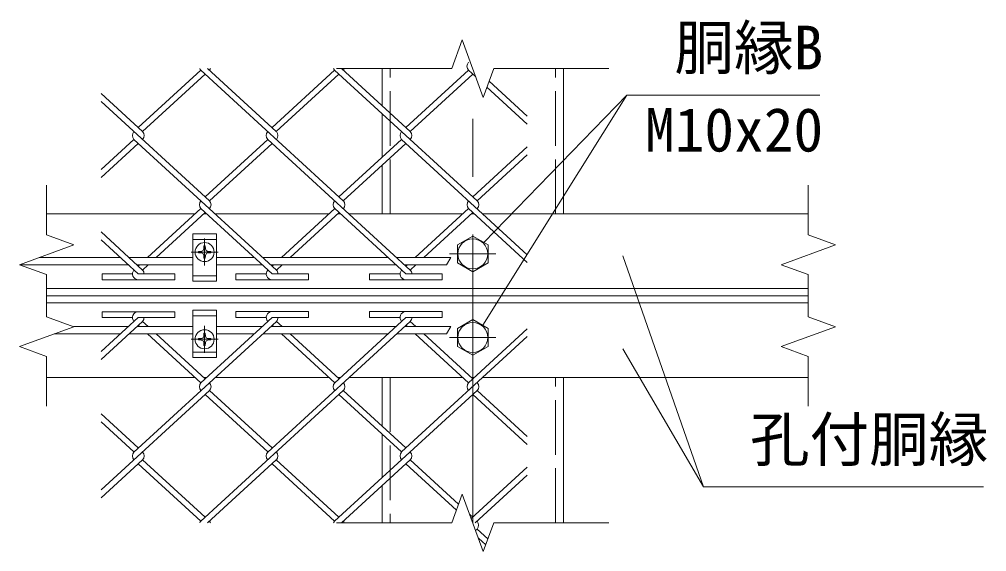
# Model space of a CAD drawing. Units: millimetres at full size; details may follow other scales. Extents: x -8400 to 8400, y -5940 to 5940.
# Drawn here: x 4579 to 6710, y 438 to 1610 of the extents above; entities that cross this region are included whole.
import ezdxf
from ezdxf.enums import TextEntityAlignment as Align

# ---------------------------------------------------------------- set-up
doc = ezdxf.new("R2010")
doc.units = ezdxf.units.MM
doc.header["$LTSCALE"] = 20
doc.linetypes.add('DASHED', pattern=[7.5, 6, -1.5])
doc.linetypes.add('USER1', pattern=[50.8, 31.75, -6.35, 6.35, -6.35])
for name, color, linetype, lineweight in [('0-0_D-STR1', 1, 'Continuous', 18), ('0-1_D-BMK', 2, 'USER1', 13), ('0-3_D-STR3', 3, 'Continuous', 13), ('0-4_D-STR-DIM', 7, 'Continuous', 13), ('0-8_D-STR-TXT', 7, 'Continuous', 13), ('0-B_D-STR2', 7, 'Continuous', 13)]:
    doc.layers.add(name, color=color, linetype=linetype, lineweight=lineweight)
doc.styles.add('ＭＳ ゴシック', font='')
doc.styles.get('ＭＳ ゴシック').set_extended_font_data('MS Gothic')

msp = doc.modelspace()

# ---------------------------------------------------------------- linework, layer by layer
at = {"layer": '0-0_D-STR1'}
for p, q in [((5377.66, 1501.59), (5377.66, 1419.67)), ((5777.66, 1181.59), (5777.66, 1501.59)), ((5377.66, 1402.31), (5377.66, 1306.02)), ((5377.66, 1288.66), (5377.66, 1181.59)), ((4638.54, 1181.59), (4965.87, 1181.59)), ((4984.81, 1181.59), (4991.3, 1181.59)), ((5010.24, 1181.59), (5260.78, 1181.59)), ((5279.72, 1181.59), (5286.21, 1181.59)), ((5305.16, 1181.59), (5555.69, 1181.59)), ((5574.63, 1181.59), (5581.12, 1181.59)), ((5599.59, 1181.59), (6316.79, 1181.59)), ((4638.54, 1017.59), (6316.79, 1017.59)), ((4638.54, 1001.59), (6316.79, 1001.59)), ((4638.54, 985.59), (6316.79, 985.59)), ((4638.54, 821.59), (4965.87, 821.59)), ((4984.81, 821.59), (4991.3, 821.59)), ((5010.24, 821.59), (5260.78, 821.59)), ((5279.72, 821.59), (5286.21, 821.59)), ((5305.16, 821.59), (5555.69, 821.59)), ((5377.66, 821.59), (5377.66, 714.53)), ((5574.63, 821.59), (5581.12, 821.59)), ((5599.59, 821.59), (6316.79, 821.59)), ((5777.66, 821.59), (5777.66, 501.59)), ((5377.66, 697.17), (5377.66, 600.87)), ((5377.66, 583.51), (5377.66, 501.59))]:
    msp.add_line(p, q, dxfattribs=at)
at = {"layer": '0-0_D-STR1', "linetype": 'DASHED'}
for p, q in [((5395.66, 1181.59), (5395.66, 1501.59)), ((5759.66, 1181.59), (5759.66, 1501.59)), ((5395.66, 821.59), (5395.66, 501.59)), ((5759.66, 501.59), (5759.66, 821.59))]:
    msp.add_line(p, q, dxfattribs=at)
at = {"layer": '0-1_D-BMK'}
for p, q in [((5577.66, 501.59), (5577.66, 1501.59)), ((4986.89, 1067.83), (4986.89, 1127.35)), ((4957.13, 1097.59), (5016.65, 1097.59)), ((5628.66, 1093.59), (5526.66, 1093.59)), ((4986.89, 935.35), (4986.89, 875.83)), ((4957.13, 905.59), (5016.65, 905.59)), ((5628.66, 909.59), (5526.66, 909.59))]:
    msp.add_line(p, q, dxfattribs=at)
at = {"layer": '0-3_D-STR3'}
for p, q in [((4960.89, 1033.59), (4960.89, 1137.59)), ((5012.89, 1137.59), (4960.89, 1137.59)), ((5012.89, 1033.59), (5012.89, 1137.59)), ((4985.42, 1110.99), (4985.32, 1104.81)), ((4985.42, 1110.99), (4988.35, 1110.99)), ((4988.35, 1110.99), (4988.46, 1104.81)), ((4979.57, 1099.16), (4973.49, 1099.06)), ((4973.49, 1096.13), (4973.49, 1099.06)), ((4979.57, 1096.02), (4973.49, 1096.13)), ((4983.28, 1101.05), (4979.57, 1099.16)), ((4983.28, 1094.13), (4979.57, 1096.02)), ((4983.36, 1101.12), (4985.32, 1104.81)), ((4983.36, 1094.06), (4985.32, 1090.37)), ((4985.42, 1084.19), (4985.32, 1090.37)), ((4990.42, 1101.12), (4988.46, 1104.81)), ((4990.42, 1094.06), (4988.46, 1090.37)), ((4990.49, 1101.05), (4994.2, 1099.16)), ((4990.49, 1094.13), (4994.2, 1096.02)), ((4994.2, 1099.16), (5000.29, 1099.06)), ((4994.2, 1096.02), (5000.29, 1096.13)), ((5000.29, 1096.13), (5000.29, 1099.06)), ((4818.61, 1069.59), (4579.17, 1069.59)), ((4801.15, 1085.59), (4622.05, 1085.59)), ((4960.89, 1085.59), (4820.1, 1085.59)), ((4960.89, 1069.59), (4837.56, 1069.59)), ((5096.06, 1085.59), (5012.89, 1085.59)), ((5113.53, 1069.59), (5012.89, 1069.59)), ((5390.98, 1085.59), (5115.01, 1085.59)), ((5408.44, 1069.59), (5132.47, 1069.59)), ((5528.95, 1085.59), (5409.92, 1085.59)), ((5519.71, 1069.59), (5427.38, 1069.59)), ((5577.66, 1054.33), (5543.66, 1073.96)), ((5611.66, 1073.96), (5577.66, 1054.33)), ((5012.89, 1033.59), (4960.89, 1033.59)), ((4960.89, 969.59), (4960.89, 865.59)), ((5012.89, 969.59), (4960.89, 969.59)), ((5012.89, 969.59), (5012.89, 865.59)), ((4801.15, 917.59), (4655.02, 917.59)), ((4818.61, 933.59), (4697.9, 933.59)), ((4960.89, 917.59), (4820.1, 917.59)), ((4960.89, 933.59), (4837.56, 933.59)), ((4985.42, 918.99), (4985.32, 912.81)), ((4985.32, 918.99), (4988.35, 918.99)), ((4988.35, 918.99), (4988.46, 912.81)), ((5113.53, 933.59), (5012.89, 933.59)), ((5096.06, 917.59), (5012.89, 917.59)), ((5390.98, 917.59), (5115.01, 917.59)), ((5408.44, 933.59), (5132.47, 933.59)), ((5519.71, 917.59), (5409.92, 917.59)), ((5528.95, 933.59), (5427.38, 933.59)), ((4979.57, 907.16), (4973.49, 907.06)), ((4973.49, 907.06), (4973.49, 904.13)), ((4979.57, 904.02), (4973.49, 904.13)), ((4983.28, 909.05), (4979.57, 907.16)), ((4983.28, 902.13), (4979.57, 904.02)), ((4983.36, 909.12), (4985.32, 912.81)), ((4983.36, 902.06), (4985.32, 898.37)), ((4985.42, 892.19), (4985.32, 898.37)), ((4988.35, 892.19), (4988.46, 898.37)), ((4990.42, 909.12), (4988.46, 912.81)), ((4990.42, 902.06), (4988.46, 898.37)), ((4990.49, 909.05), (4994.2, 907.16)), ((4990.49, 902.13), (4994.2, 904.02)), ((4994.2, 907.16), (5000.29, 907.06)), ((4994.2, 904.02), (5000.29, 904.13)), ((5000.29, 907.06), (5000.29, 904.13)), ((4985.42, 892.19), (4988.35, 892.19)), ((5577.66, 870.33), (5543.66, 889.96)), ((5611.66, 889.96), (5577.66, 870.33)), ((5012.89, 865.59), (4960.89, 865.59))]:
    msp.add_line(p, q, dxfattribs=at)
at = {"layer": '0-3_D-STR3', "linetype": 'DASHED'}
for p, q in [((5012.89, 1125.59), (4960.89, 1125.59)), ((5012.89, 1045.59), (4960.89, 1045.59)), ((5012.89, 957.59), (4960.89, 957.59)), ((5012.89, 877.59), (4960.89, 877.59))]:
    msp.add_line(p, q, dxfattribs=at)
at = {"layer": '0-3_D-STR3'}
for points in [[(5543.66, 1073.96), (5543.66, 1113.22), (5577.66, 1132.85)], [(5577.66, 1132.85), (5611.66, 1113.22), (5611.66, 1073.96)], [(4985.32, 1084.19), (4988.35, 1084.19), (4988.46, 1090.37)], [(5543.66, 889.96), (5543.66, 929.22), (5577.66, 948.85)], [(5577.66, 948.85), (5611.66, 929.22), (5611.66, 889.96)]]:
    msp.add_lwpolyline(points, dxfattribs=at)
for centre, radius in [((4986.89, 1097.59), 21), ((5577.66, 1093.59), 33), ((5577.66, 909.59), 33), ((4986.89, 905.59), 21)]:
    msp.add_circle(centre, radius, dxfattribs=at)
at = {"layer": '0-4_D-STR-DIM'}
for p, q in [((5554.58, 1565.02), (5531.49, 1501.59)), ((5600.75, 1438.16), (5554.58, 1565.02)), ((5277.66, 1501.59), (5531.49, 1501.59)), ((5623.84, 1501.59), (5600.75, 1438.16)), ((5623.84, 1501.59), (5877.66, 1501.59)), ((4638.54, 1244.59), (4638.54, 1135.2)), ((6316.79, 1244.59), (6316.79, 1135.2)), ((4638.54, 1135.2), (4698.44, 1113.4)), ((6316.79, 1135.2), (6376.7, 1113.4)), ((4698.44, 1113.4), (4578.63, 1069.79)), ((6376.7, 1113.4), (6256.89, 1069.79)), ((4578.63, 1069.79), (4638.54, 1047.98)), ((5528.95, 1085.59), (5519.71, 1069.59)), ((6256.89, 1069.79), (6316.79, 1047.98)), ((4638.54, 1047.98), (4638.54, 955.2)), ((6316.79, 1047.98), (6316.79, 955.2)), ((4638.54, 955.2), (4698.44, 933.4)), ((6316.79, 955.2), (6376.7, 933.4)), ((4698.44, 933.4), (4578.63, 889.79)), ((5528.95, 933.59), (5519.71, 917.59)), ((6376.7, 933.4), (6256.89, 889.79)), ((4578.63, 889.79), (4638.54, 867.98)), ((6256.89, 889.79), (6316.79, 867.98)), ((4638.54, 867.98), (4638.54, 758.59)), ((6316.79, 867.98), (6316.79, 758.59)), ((5554.58, 565.02), (5531.49, 501.59)), ((5600.75, 438.16), (5554.58, 565.02)), ((5277.66, 501.59), (5531.49, 501.59)), ((5623.84, 501.59), (5600.75, 438.16)), ((5623.84, 501.59), (5877.66, 501.59))]:
    msp.add_line(p, q, dxfattribs=at)
at = {"layer": '0-8_D-STR-TXT'}
for p, q in [((5917.1, 1442.87), (5599.87, 936.63)), ((6086.17, 580.46), (5908.53, 884.5))]:
    msp.add_line(p, q, dxfattribs=at)
for points in [[(6342.3, 1442.87), (5917.1, 1442.87), (5601.69, 1119.05)], [(6702.74, 580.46), (6086.17, 580.46), (5908.18, 1089)]]:
    msp.add_lwpolyline(points, dxfattribs=at)
at = {"layer": '0-B_D-STR2'}
for p, q in [((4978.37, 1497.96), (4840.39, 1371.53)), ((5292.23, 1210.37), (4978.37, 1497.96)), ((5144.77, 1362.85), (4993.36, 1501.59)), ((5273.28, 1497.96), (5135.3, 1371.53)), ((5587.11, 1210.39), (5273.28, 1497.96)), ((5439.68, 1362.85), (5288.27, 1501.59)), ((5568.19, 1497.96), (5430.21, 1371.53)), ((5584.39, 1483.12), (5568.19, 1497.96)), ((4987.84, 1489.28), (4849.86, 1362.85)), ((5282.75, 1489.28), (5144.77, 1362.85)), ((5577.66, 1489.28), (5439.68, 1362.85)), ((5697.66, 1396.68), (5613.67, 1473.65)), ((5697.66, 1379.32), (5608.93, 1460.63)), ((4849.86, 1362.85), (4758.54, 1446.53)), ((4997.32, 1210.37), (4758.54, 1429.17)), ((4830.91, 1345.48), (4758.54, 1279.16)), ((5144.98, 1058.13), (4831.15, 1345.7)), ((5125.82, 1345.48), (4987.84, 1219.05)), ((5439.9, 1058.13), (5126.06, 1345.7)), ((5420.74, 1345.48), (5282.75, 1219.05)), ((5697.66, 1091.73), (5420.74, 1345.48)), ((4840.39, 1336.8), (4758.54, 1261.8)), ((5135.3, 1336.8), (4997.32, 1210.37)), ((5430.21, 1336.8), (5292.23, 1210.37)), ((5697.66, 1329.01), (5577.66, 1219.05)), ((5697.66, 1311.65), (5587.14, 1210.37)), ((4978.58, 1193.24), (4861.1, 1085.59)), ((4988.06, 1184.56), (4880.05, 1085.59)), ((5135.51, 1049.45), (4978.61, 1193.22)), ((5273.49, 1193.24), (5156.01, 1085.59)), ((5282.97, 1184.56), (5174.96, 1085.59)), ((5430.42, 1049.45), (5273.49, 1193.24)), ((5568.4, 1193.24), (5450.92, 1085.59)), ((5577.88, 1184.56), (5469.87, 1085.59)), ((5697.66, 1074.8), (5568.4, 1193.24)), ((4850.07, 1058.13), (4758.54, 1142)), ((4840.36, 1049.66), (4758.54, 1124.64)), ((4843.64, 1069.59), (4840.6, 1066.81)), ((4862.59, 1069.59), (4850.07, 1058.13)), ((5138.55, 1069.59), (5135.51, 1066.81)), ((5157.5, 1069.59), (5144.98, 1058.13)), ((5433.46, 1069.59), (5430.42, 1066.81)), ((5452.41, 1069.59), (5439.9, 1058.13)), ((4760.84, 1049.66), (4827.99, 1049.66)), ((4760.84, 1049.66), (4760.84, 1036.86)), ((5055.51, 1049.45), (5122.66, 1049.45)), ((5055.51, 1049.45), (5055.51, 1036.65)), ((5135.51, 1049.45), (5215.51, 1049.45)), ((5215.51, 1049.45), (5215.51, 1036.65)), ((5350.42, 1049.45), (5417.57, 1049.45)), ((5350.42, 1049.45), (5350.42, 1036.65)), ((4760.84, 1036.86), (4920.84, 1036.86)), ((5055.51, 1036.65), (5215.51, 1036.65)), ((5350.42, 1036.65), (5510.42, 1036.65)), ((4760.84, 966.32), (4920.84, 966.32)), ((4760.84, 953.52), (4760.84, 966.32)), ((5055.51, 966.54), (5215.51, 966.54)), ((5055.51, 953.74), (5055.51, 966.54)), ((5215.51, 953.74), (5215.51, 966.54)), ((5350.42, 966.54), (5510.42, 966.54)), ((5350.42, 953.74), (5350.42, 966.54)), ((4840.36, 953.52), (4758.54, 878.54)), ((4850.07, 945.06), (4758.54, 861.18)), ((4760.84, 953.52), (4827.99, 953.52)), ((5144.98, 945.06), (4831.15, 657.48)), ((4862.59, 933.59), (4850.07, 945.06)), ((5135.51, 953.74), (4978.61, 809.96)), ((5055.51, 953.74), (5122.66, 953.74)), ((5439.9, 945.06), (5126.06, 657.48)), ((5135.51, 953.74), (5215.51, 953.74)), ((5157.5, 933.59), (5144.98, 945.06)), ((5430.42, 953.74), (5273.49, 809.94)), ((5350.42, 953.74), (5417.57, 953.74)), ((5452.41, 933.59), (5439.9, 945.06)), ((4843.64, 933.59), (4840.6, 936.38)), ((4978.58, 809.94), (4861.1, 917.59)), ((4988.06, 818.62), (4880.05, 917.59)), ((5138.55, 933.59), (5135.51, 936.38)), ((5273.49, 809.94), (5156.01, 917.59)), ((5282.97, 818.62), (5174.96, 917.59)), ((5433.46, 933.59), (5430.42, 936.38)), ((5568.4, 809.94), (5450.92, 917.59)), ((5577.88, 818.62), (5469.87, 917.59)), ((5697.66, 928.38), (5568.4, 809.94)), ((5697.66, 911.46), (5420.74, 657.7)), ((4997.32, 792.82), (4758.54, 574.02)), ((5292.23, 792.82), (4978.37, 505.22)), ((5135.3, 666.38), (4997.32, 792.82)), ((5587.11, 792.8), (5273.28, 505.22)), ((5430.21, 666.38), (5292.23, 792.82)), ((5697.66, 691.54), (5587.14, 792.82)), ((5125.82, 657.7), (4987.84, 784.14)), ((5420.74, 657.7), (5282.75, 784.14)), ((5697.66, 674.18), (5577.66, 784.14)), ((4840.39, 666.38), (4758.54, 741.38)), ((4830.91, 657.7), (4758.54, 724.02)), ((4849.86, 640.34), (4758.54, 556.66)), ((4987.84, 513.9), (4849.86, 640.34)), ((5144.77, 640.34), (4993.36, 501.59)), ((5282.75, 513.9), (5144.77, 640.34)), ((5439.68, 640.34), (5288.27, 501.59)), ((5546.4, 542.55), (5439.68, 640.34)), ((4978.37, 505.22), (4840.39, 631.66)), ((5273.28, 505.22), (5135.3, 631.66)), ((5541.66, 529.53), (5430.21, 631.66)), ((5697.66, 623.86), (5574.3, 510.82)), ((5697.66, 606.5), (5583.18, 501.59)), ((5577.66, 513.9), (5570.94, 520.06)), ((5587.14, 487.86), (5583.78, 484.78)), ((5610.91, 466.08), (5587.14, 487.86)), ((5606.17, 453.06), (5589.9, 467.96))]:
    msp.add_line(p, q, dxfattribs=at)
for points in [[(4840.36, 1049.66), (4920.84, 1049.66), (4920.84, 1036.86)], [(5430.42, 1049.45), (5510.42, 1049.45), (5510.42, 1036.65)], [(4840.36, 953.52), (4920.84, 953.52), (4920.84, 966.32)], [(5430.42, 953.74), (5510.42, 953.74), (5510.42, 966.54)]]:
    msp.add_lwpolyline(points, dxfattribs=at)
for centre, start, end in [((5577.66, 1506.64), 137.5, 222.5), ((4987.84, 1506.64), 203.15541, 222.5), ((4987.84, 1506.64), 317.5, 336.84459), ((5282.75, 1506.64), 203.15541, 222.5), ((5282.75, 1506.64), 317.5, 336.84459), ((4840.6, 1354.4), 137.5, 222.5), ((4840.6, 1354.4), 317.5, 42.5), ((5135.51, 1354.4), 137.5, 222.5), ((5135.51, 1354.4), 317.5, 42.5), ((5430.42, 1354.4), 137.5, 222.5), ((5430.42, 1354.4), 317.5, 42.5), ((4988.06, 1201.92), 137.5, 222.5), ((4988.06, 1201.92), 317.5, 42.5), ((5282.97, 1201.92), 137.5, 222.5), ((5282.97, 1201.92), 317.5, 42.5), ((5577.88, 1201.92), 137.5, 222.5), ((5577.88, 1201.92), 317.5, 42.5), ((4840.84, 1049.66), 138.92709, 265), ((4840.6, 1049.45), 0.96776, 42.5), ((5135.51, 1049.45), 137.5, 265), ((5135.51, 1049.45), 0, 42.5), ((5430.42, 1049.45), 137.5, 265), ((5430.42, 1049.45), 0, 42.5), ((4840.84, 953.52), 95, 221.07291), ((5135.51, 953.74), 95, 222.5), ((5430.42, 953.74), 95, 222.5), ((4840.6, 953.74), 317.5, 359.03224), ((5135.51, 953.74), 317.5, 0), ((5430.42, 953.74), 317.5, 0), ((4988.06, 801.26), 137.5, 222.5), ((4988.06, 801.26), 317.5, 42.5), ((5282.97, 801.26), 137.5, 222.5), ((5282.97, 801.26), 317.5, 42.5), ((5577.88, 801.26), 137.5, 222.5), ((5577.88, 801.26), 317.5, 42.5), ((4840.6, 648.78), 137.5, 222.5), ((4840.6, 648.78), 317.5, 42.5), ((5135.51, 648.78), 137.5, 222.5), ((5135.51, 648.78), 317.5, 42.5), ((5430.42, 648.78), 137.5, 222.5), ((5430.42, 648.78), 317.5, 42.5), ((4987.84, 496.54), 137.5, 156.84459), ((4987.84, 496.54), 23.15541, 42.5), ((5282.75, 496.54), 137.5, 156.84459), ((5282.75, 496.54), 23.15541, 42.5), ((5577.66, 496.54), 317.5, 42.5)]:
    msp.add_arc(centre, 12.85, start, end, dxfattribs=at)

# ---------------------------------------------------------------- texts
at = {"layer": '0-8_D-STR-TXT', "style": 'ＭＳ ゴシック'}
for s, p in [('胴縁B', (6021.99, 1470.83)), ('M10x20', (5957.01, 1290.06)), ('孔付胴縁', (6188.53, 608.42))]:
    msp.add_text(s, height=96.19, dxfattribs=at).set_placement(p, align=Align.BOTTOM_LEFT)

doc.saveas('drawing.dxf')
